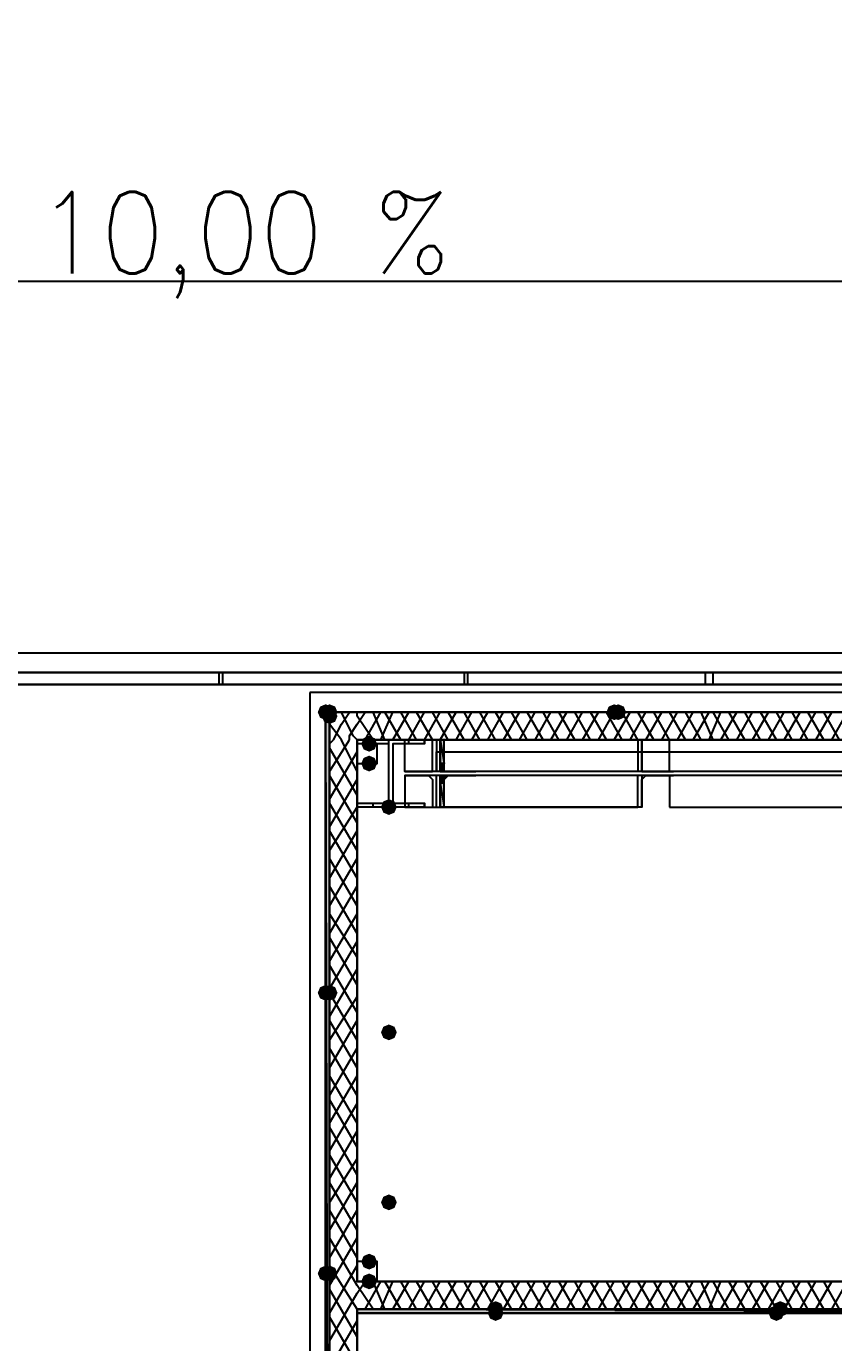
# Model space of a CAD drawing. Header units: millimetres. Extents: x 0 to 420, y 0 to 297.
# Drawn here: x 101.27 to 109.92, y 214.31 to 228.41 of the extents above; entities that cross this region are included whole.
import ezdxf

# ---------------------------------------------------------------- set-up
doc = ezdxf.new("R2010")
doc.units = ezdxf.units.MM
doc.layers.get('0').update_dxf_attribs({"linetype": 'CONTINUOUS'})
doc.styles.get("Standard").update_dxf_attribs({"font": 'STANDARD'})

msp = doc.modelspace()

# ---------------------------------------------------------------- hatches: boundary and pattern name
at = {"true_color": 0x0000fe}
for points in [[(104.563333, 221.064667), (104.538463, 221.004871), (104.478667, 220.98), (104.418871, 221.004871), (104.394, 221.064667), (104.418871, 221.124462), (104.478667, 221.149333), (104.538462, 221.124463)], [(104.563333, 221.064667), (104.538463, 221.004871), (104.478667, 220.98), (104.418871, 221.004871), (104.394, 221.064667), (104.418871, 221.124462), (104.478667, 221.149333), (104.538462, 221.124463)], [(104.563333, 221.064667), (104.538463, 221.004871), (104.478667, 220.98), (104.418871, 221.004871), (104.394, 221.064667), (104.418871, 221.124462), (104.478667, 221.149333), (104.538462, 221.124463)], [(104.563333, 221.064667), (104.538463, 221.004871), (104.478667, 220.98), (104.418871, 221.004871), (104.394, 221.064667), (104.418871, 221.124462), (104.478667, 221.149333), (104.538462, 221.124463)], [(104.605667, 221.064667), (104.580796, 221.004871), (104.521, 220.98), (104.461204, 221.004871), (104.436333, 221.064667), (104.461204, 221.124462), (104.521, 221.149333), (104.580796, 221.124463)], [(104.605667, 221.064667), (104.580796, 221.004871), (104.521, 220.98), (104.461204, 221.004871), (104.436333, 221.064667), (104.461204, 221.124462), (104.521, 221.149333), (104.580796, 221.124463)], [(104.605667, 221.064667), (104.580796, 221.004871), (104.521, 220.98), (104.461204, 221.004871), (104.436333, 221.064667), (104.461204, 221.124462), (104.521, 221.149333), (104.580796, 221.124463)], [(104.605667, 221.064667), (104.580796, 221.004871), (104.521, 220.98), (104.461204, 221.004871), (104.436333, 221.064667), (104.461204, 221.124462), (104.521, 221.149333), (104.580796, 221.124463)], [(107.653667, 221.064667), (107.628796, 221.004871), (107.569, 220.98), (107.509204, 221.004871), (107.484333, 221.064667), (107.509204, 221.124462), (107.569, 221.149333), (107.628796, 221.124463)], [(107.696, 221.064667), (107.671129, 221.004871), (107.611333, 220.98), (107.551537, 221.004871), (107.526667, 221.064667), (107.551537, 221.124462), (107.611333, 221.149333), (107.671129, 221.124463)], [(104.563333, 218.059), (104.538463, 217.999204), (104.478667, 217.974333), (104.418871, 217.999204), (104.394, 218.059), (104.418871, 218.118796), (104.478667, 218.143667), (104.538462, 218.118796)], [(104.605667, 218.059), (104.580796, 217.999204), (104.521, 217.974333), (104.461204, 217.999204), (104.436333, 218.059), (104.461204, 218.118796), (104.521, 218.143667), (104.580796, 218.118796)], [(104.563333, 215.053333), (104.538463, 214.993538), (104.478667, 214.968667), (104.418871, 214.993538), (104.394, 215.053333), (104.418871, 215.113129), (104.478667, 215.138), (104.538462, 215.113129)], [(104.605667, 215.053333), (104.580796, 214.993538), (104.521, 214.968667), (104.461204, 214.993538), (104.436333, 215.053333), (104.461204, 215.113129), (104.521, 215.138), (104.580796, 215.113129)], [(106.383667, 214.672333), (106.358796, 214.612537), (106.299, 214.587667), (106.239204, 214.612537), (106.214333, 214.672333), (106.239204, 214.732129), (106.299, 214.757), (106.358796, 214.732129)], [(106.383667, 214.63), (106.358796, 214.570204), (106.299, 214.545333), (106.239204, 214.570204), (106.214333, 214.63), (106.239204, 214.689796), (106.299, 214.714667), (106.358796, 214.689796)], [(109.389333, 214.63), (109.364462, 214.570204), (109.304667, 214.545333), (109.244871, 214.570204), (109.22, 214.63), (109.244871, 214.689796), (109.304667, 214.714667), (109.364462, 214.689796)], [(109.431667, 214.672333), (109.406796, 214.612537), (109.347, 214.587667), (109.287204, 214.612537), (109.262333, 214.672333), (109.287204, 214.732129), (109.347, 214.757), (109.406796, 214.732129)]]:
    msp.add_hatch(color=0, dxfattribs=at).paths.add_polyline_path(points, flags=0)
at = {"true_color": 0x000007}
for points in [[(104.605667, 221.022333), (104.580796, 220.962537), (104.521, 220.937667), (104.461204, 220.962537), (104.436333, 221.022333), (104.461204, 221.082129), (104.521, 221.107), (104.580796, 221.082129)], [(105.029, 220.726), (105.004129, 220.666204), (104.944333, 220.641333), (104.884538, 220.666204), (104.859667, 220.726), (104.884537, 220.785796), (104.944333, 220.810667), (105.004129, 220.785796)], [(105.029, 220.514333), (105.004129, 220.454537), (104.944333, 220.429667), (104.884538, 220.454537), (104.859667, 220.514333), (104.884537, 220.574129), (104.944333, 220.599), (105.004129, 220.574129)], [(105.240667, 220.048667), (105.215796, 219.988871), (105.156, 219.964), (105.096204, 219.988871), (105.071333, 220.048667), (105.096204, 220.108462), (105.156, 220.133333), (105.215796, 220.108463)], [(105.240667, 217.635667), (105.215796, 217.575871), (105.156, 217.551), (105.096204, 217.575871), (105.071333, 217.635667), (105.096204, 217.695462), (105.156, 217.720333), (105.215796, 217.695463)], [(105.240667, 215.815333), (105.215796, 215.755537), (105.156, 215.730667), (105.096204, 215.755537), (105.071333, 215.815333), (105.096204, 215.875129), (105.156, 215.9), (105.215796, 215.875129)], [(105.029, 215.180333), (105.004129, 215.120537), (104.944333, 215.095667), (104.884538, 215.120537), (104.859667, 215.180333), (104.884537, 215.240129), (104.944333, 215.265), (105.004129, 215.240129)], [(105.029, 214.968667), (105.004129, 214.908871), (104.944333, 214.884), (104.884538, 214.908871), (104.859667, 214.968667), (104.884537, 215.028462), (104.944333, 215.053333), (105.004129, 215.028463)]]:
    msp.add_hatch(color=0, dxfattribs=at).paths.add_polyline_path(points, flags=0)
h = msp.add_hatch(color=0, dxfattribs=at)
h.paths.add_polyline_path([(104.478667, 221.064667), (104.521, 221.064667)], flags=0)
h.paths.add_polyline_path([(104.521, 221.064667), (104.478667, 221.064667)], flags=0)
h.paths.add_polyline_path([(104.521, 221.064667), (104.478667, 221.064667)], flags=0)
h = msp.add_hatch(color=0, dxfattribs=at)
h.paths.add_polyline_path([(104.521, 221.064667), (104.478667, 221.064667), (104.521, 203.030667)], flags=0)
h.paths.add_polyline_path([(104.478667, 221.064667), (104.521, 203.030667), (104.478667, 203.030667)], flags=0)
h = msp.add_hatch(color=0, dxfattribs=at)
h.paths.add_polyline_path([(104.521, 221.064667), (116.755333, 221.064667)], flags=0)
h.paths.add_polyline_path([(116.755333, 221.064667), (104.521, 221.064667)], flags=0)
at = {"true_color": 0x000062}
h = msp.add_hatch(color=0, dxfattribs=at)
h.paths.add_polyline_path([(105.706333, 220.768333), (105.748667, 220.768333)], flags=0)
h.paths.add_polyline_path([(105.748667, 220.768333), (105.706333, 220.768333)], flags=0)
h = msp.add_hatch(color=0, dxfattribs=at)
h.paths.add_polyline_path([(105.748667, 220.768333), (105.706333, 220.768333), (105.748667, 220.514333)], flags=0)
h.paths.add_polyline_path([(105.706333, 220.768333), (105.748667, 220.514333), (105.706333, 220.514333)], flags=0)
h = msp.add_hatch(color=0, dxfattribs=at)
h.paths.add_polyline_path([(105.748667, 220.514333), (105.706333, 220.514333), (105.748667, 220.472)], flags=0)
h.paths.add_polyline_path([(105.706333, 220.514333), (105.748667, 220.472), (105.706333, 220.472)], flags=0)
h.paths.add_polyline_path([(105.748667, 220.472), (105.706333, 220.472)], flags=0)
h.paths.add_polyline_path([(105.706333, 220.472), (105.748667, 220.472)], flags=0)
h = msp.add_hatch(color=0, dxfattribs=at)
h.paths.add_polyline_path([(105.748667, 220.472), (105.706333, 220.472), (105.748667, 220.429667)], flags=0)
h.paths.add_polyline_path([(105.706333, 220.472), (105.748667, 220.429667), (105.706333, 220.429667)], flags=0)
h.paths.add_polyline_path([(105.748667, 220.429667), (105.706333, 220.429667)], flags=0)
h.paths.add_polyline_path([(105.706333, 220.429667), (105.748667, 220.429667)], flags=0)
h = msp.add_hatch(color=0, dxfattribs=at)
h.paths.add_polyline_path([(105.791, 220.429667), (105.706333, 220.429667)], flags=0)
h.paths.add_polyline_path([(105.791, 220.429667), (105.706333, 220.429667), (105.748667, 220.429667)], flags=0)
h = msp.add_hatch(color=0, dxfattribs=at)
h.paths.add_polyline_path([(106.002667, 220.429667), (105.706333, 220.429667)], flags=0)
h.paths.add_polyline_path([(106.002667, 220.429667), (105.706333, 220.429667), (105.791, 220.429667)], flags=0)
h = msp.add_hatch(color=0, dxfattribs=at)
h.paths.add_polyline_path([(105.706333, 220.429667), (106.045, 220.429667)], flags=0)
h.paths.add_polyline_path([(106.045, 220.429667), (105.706333, 220.429667)], flags=0)
h = msp.add_hatch(color=0, dxfattribs=at)
h.paths.add_polyline_path([(106.087333, 220.429667), (105.706333, 220.429667)], flags=0)
h.paths.add_polyline_path([(105.706333, 220.429667), (106.087333, 220.429667)], flags=0)
h.paths.add_polyline_path([(106.087333, 220.429667), (105.706333, 220.429667)], flags=0)
h.paths.add_polyline_path([(106.087333, 220.429667), (105.706333, 220.429667)], flags=0)
h.paths.add_polyline_path([(105.706333, 220.429667), (106.087333, 220.429667)], flags=0)
h.paths.add_polyline_path([(106.087333, 220.429667), (105.706333, 220.429667)], flags=0)
h.paths.add_polyline_path([(106.087333, 220.429667), (105.706333, 220.429667)], flags=0)
h.paths.add_polyline_path([(105.706333, 220.429667), (106.087333, 220.429667)], flags=0)
h.paths.add_polyline_path([(106.087333, 220.429667), (105.706333, 220.429667)], flags=0)
h.paths.add_polyline_path([(106.087333, 220.429667), (105.706333, 220.429667), (106.045, 220.429667)], flags=0)
h = msp.add_hatch(color=0, dxfattribs=at)
h.paths.add_polyline_path([(105.706333, 220.387333), (106.087333, 220.387333)], flags=0)
h.paths.add_polyline_path([(106.087333, 220.387333), (105.706333, 220.387333)], flags=0)
h.paths.add_polyline_path([(106.087333, 220.387333), (105.706333, 220.387333)], flags=0)
h.paths.add_polyline_path([(105.706333, 220.387333), (106.087333, 220.387333)], flags=0)
h.paths.add_polyline_path([(106.087333, 220.387333), (105.706333, 220.387333)], flags=0)
h.paths.add_polyline_path([(106.087333, 220.387333), (105.706333, 220.387333)], flags=0)
h.paths.add_polyline_path([(105.706333, 220.387333), (106.087333, 220.387333)], flags=0)
h.paths.add_polyline_path([(106.087333, 220.387333), (105.706333, 220.387333)], flags=0)
h = msp.add_hatch(color=0, dxfattribs=at)
h.paths.add_polyline_path([(106.045, 220.387333), (105.706333, 220.387333)], flags=0)
h.paths.add_polyline_path([(105.706333, 220.387333), (106.045, 220.387333)], flags=0)
h.paths.add_polyline_path([(106.045, 220.387333), (105.706333, 220.387333)], flags=0)
h.paths.add_polyline_path([(106.045, 220.387333), (105.706333, 220.387333), (106.087333, 220.387333)], flags=0)
h = msp.add_hatch(color=0, dxfattribs=at)
h.paths.add_polyline_path([(105.791, 220.387333), (105.706333, 220.387333)], flags=0)
h.paths.add_polyline_path([(105.791, 220.387333), (105.706333, 220.387333), (106.002667, 220.387333)], flags=0)
h = msp.add_hatch(color=0, dxfattribs=at)
h.paths.add_polyline_path([(105.791, 220.387333), (105.706333, 220.387333), (105.748667, 220.345)], flags=0)
h.paths.add_polyline_path([(105.706333, 220.387333), (105.748667, 220.345), (105.706333, 220.345)], flags=0)
h.paths.add_polyline_path([(105.748667, 220.345), (105.706333, 220.345)], flags=0)
h.paths.add_polyline_path([(105.706333, 220.345), (105.748667, 220.345)], flags=0)
h.paths.add_polyline_path([(105.748667, 220.345), (105.706333, 220.345)], flags=0)
h.paths.add_polyline_path([(105.748667, 220.345), (105.706333, 220.345)], flags=0)
h.paths.add_polyline_path([(105.706333, 220.345), (105.748667, 220.345)], flags=0)
h.paths.add_polyline_path([(105.748667, 220.345), (105.706333, 220.345)], flags=0)
h = msp.add_hatch(color=0, dxfattribs=at)
h.paths.add_polyline_path([(105.748667, 220.345), (105.706333, 220.345), (105.748667, 220.302667)], flags=0)
h.paths.add_polyline_path([(105.706333, 220.345), (105.748667, 220.302667), (105.706333, 220.302667)], flags=0)
for points in [[(106.045, 220.429667), (106.002667, 220.429667)], [(105.706333, 220.048667), (105.748667, 220.048667)]]:
    msp.add_hatch(color=0, dxfattribs=at).paths.add_polyline_path(points, flags=0)
h = msp.add_hatch(color=0, dxfattribs=at)
h.paths.add_polyline_path([(106.002667, 220.429667), (106.045, 220.429667)], flags=0)
h.paths.add_polyline_path([(106.045, 220.429667), (106.002667, 220.429667)], flags=0)
h = msp.add_hatch(color=0, dxfattribs=at)
h.paths.add_polyline_path([(106.002667, 220.387333), (106.045, 220.387333)], flags=0)
h.paths.add_polyline_path([(106.045, 220.387333), (106.002667, 220.387333)], flags=0)
h.paths.add_polyline_path([(106.045, 220.387333), (106.002667, 220.387333)], flags=0)
h = msp.add_hatch(color=0, dxfattribs=at)
h.paths.add_polyline_path([(105.748667, 220.302667), (105.706333, 220.302667), (105.748667, 220.048667)], flags=0)
h.paths.add_polyline_path([(105.706333, 220.302667), (105.748667, 220.048667), (105.706333, 220.048667)], flags=0)
at = {"true_color": 0x000007}
h = msp.add_hatch(color=0, dxfattribs=at)
h.paths.add_polyline_path([(121.369667, 214.672333), (104.817333, 214.672333), (121.369667, 214.63)], flags=0)
h.paths.add_polyline_path([(104.817333, 214.672333), (121.369667, 214.63), (104.817333, 214.63)], flags=0)

# ---------------------------------------------------------------- linework, layer by layer
at = {"color": 0, "true_color": 0x000007}
for points in [[(90.297, 221.488), (116.416667, 221.488), (116.416667, 229.912333), (90.297, 229.912333)], [(90.297, 225.679), (116.416667, 225.679), (112.395, 221.488)], [(107.696, 221.488), (107.611333, 221.488), (107.484333, 221.488)], [(104.521, 221.064667), (104.478667, 221.064667)], [(104.478667, 203.030667), (104.478667, 221.064667), (104.521, 203.030667), (104.521, 221.064667)], [(104.521, 221.064667), (116.755333, 221.064667), (104.521, 221.064667), (116.755333, 221.064667)], [(104.521, 221.022333), (104.563333, 221.064667)], [(104.521, 221.064667), (104.817333, 221.064667)], [(104.521, 221.064667), (104.521, 165.777333)], [(104.648, 220.937667), (104.732667, 221.064667)], [(104.775, 220.810667), (104.648, 221.064667)], [(104.817333, 221.022333), (104.817333, 221.064667)], [(104.817333, 220.937667), (104.902, 221.064667)], [(117.348, 221.064667), (104.817333, 221.064667)], [(104.902, 220.768333), (105.071333, 221.064667)], [(105.113667, 220.768333), (104.986667, 221.064667)], [(105.071333, 220.768333), (105.198333, 221.064667)], [(105.283, 220.768333), (105.113667, 221.064667)], [(105.198333, 220.768333), (105.367667, 221.064667)], [(105.452333, 220.768333), (105.283, 221.064667)], [(105.367667, 220.768333), (105.537, 221.064667)], [(105.621667, 220.768333), (105.452333, 221.064667)], [(105.537, 220.768333), (105.706333, 221.064667)], [(105.791, 220.768333), (105.621667, 221.064667)], [(105.706333, 220.768333), (105.875667, 221.064667)], [(105.960333, 220.768333), (105.791, 221.064667)], [(105.875667, 220.768333), (106.045, 221.064667)], [(106.129667, 220.768333), (105.960333, 221.064667)], [(106.045, 220.768333), (106.214333, 221.064667)], [(106.299, 220.768333), (106.129667, 221.064667)], [(106.214333, 220.768333), (106.383667, 221.064667)], [(106.468333, 220.768333), (106.299, 221.064667)], [(106.383667, 220.768333), (106.553, 221.064667)], [(106.637667, 220.768333), (106.468333, 221.064667)], [(106.553, 220.768333), (106.722333, 221.064667)], [(106.807, 220.768333), (106.637667, 221.064667)], [(106.722333, 220.768333), (106.891667, 221.064667)], [(106.976333, 220.768333), (106.807, 221.064667)], [(106.891667, 220.768333), (107.061, 221.064667)], [(107.145667, 220.768333), (106.976333, 221.064667)], [(107.061, 220.768333), (107.230333, 221.064667)], [(107.315, 220.768333), (107.145667, 221.064667)], [(107.230333, 220.768333), (107.399667, 221.064667)], [(107.484333, 220.768333), (107.315, 221.064667)], [(107.399667, 220.768333), (107.569, 221.064667)], [(107.653667, 220.768333), (107.484333, 221.064667)], [(107.569, 220.768333), (107.738333, 221.064667)], [(107.823, 220.768333), (107.653667, 221.064667)], [(107.738333, 220.768333), (107.907667, 221.064667)], [(107.992333, 220.768333), (107.823, 221.064667)], [(107.907667, 220.768333), (108.077, 221.064667)], [(108.161667, 220.768333), (107.992333, 221.064667)], [(108.077, 220.768333), (108.246333, 221.064667)], [(108.331, 220.768333), (108.161667, 221.064667)], [(108.246333, 220.768333), (108.415667, 221.064667)], [(108.500333, 220.768333), (108.331, 221.064667)], [(108.415667, 220.768333), (108.585, 221.064667)], [(108.627333, 220.768333), (108.500333, 221.064667)], [(108.585, 220.768333), (108.712, 221.064667)], [(108.796667, 220.768333), (108.627333, 221.064667)], [(108.712, 220.768333), (108.881333, 221.064667)], [(108.966, 220.768333), (108.796667, 221.064667)], [(108.881333, 220.768333), (109.050667, 221.064667)], [(109.135333, 220.768333), (108.966, 221.064667)], [(109.050667, 220.768333), (109.22, 221.064667)], [(109.304667, 220.768333), (109.135333, 221.064667)], [(109.22, 220.768333), (109.389333, 221.064667)], [(109.474, 220.768333), (109.304667, 221.064667)], [(109.389333, 220.768333), (109.558667, 221.064667)], [(109.643333, 220.768333), (109.474, 221.064667)], [(109.558667, 220.768333), (109.728, 221.064667)], [(109.812667, 220.768333), (109.643333, 221.064667)], [(109.728, 220.768333), (109.897333, 221.064667)], [(109.982, 220.768333), (109.812667, 221.064667)], [(109.897333, 220.768333), (110.066667, 221.064667)], [(104.648, 220.768333), (104.521, 220.937667)], [(104.563333, 220.768333), (104.648, 220.937667)], [(104.732667, 220.810667), (104.817333, 220.937667)], [(104.986667, 220.768333), (104.817333, 221.022333)], [(104.521, 220.726), (104.563333, 220.768333)], [(104.521, 220.429667), (104.732667, 220.768333)], [(104.817333, 220.429667), (104.648, 220.768333)], [(104.732667, 220.768333), (104.732667, 220.810667)], [(104.817333, 220.768333), (104.775, 220.810667)], [(104.817333, 220.726), (104.817333, 220.768333)], [(104.817333, 220.726), (104.817333, 220.768333)], [(104.817333, 214.968667), (104.817333, 220.768333)], [(104.817333, 220.768333), (117.348, 220.768333)], [(104.986667, 220.726), (104.986667, 220.768333)], [(105.156, 220.048667), (105.156, 220.768333)], [(105.664, 220.768333), (107.823, 220.768333), (107.823, 220.429667), (105.664, 220.429667), (105.325333, 220.429667), (105.367667, 220.429667), (105.579333, 220.429667), (105.621667, 220.429667), (105.621667, 220.472), (105.621667, 220.768333), (105.664, 220.768333), (105.664, 220.429667)], [(105.706333, 220.429667), (105.325333, 220.429667), (105.325333, 220.768333), (105.706333, 220.768333)], [(105.367667, 220.726), (105.367667, 220.768333)], [(105.537, 220.726), (105.537, 220.768333)], [(107.865333, 220.429667), (107.865333, 220.768333), (107.865333, 220.472), (107.865333, 220.429667), (105.706333, 220.429667)], [(107.865333, 220.768333), (105.706333, 220.768333)], [(104.817333, 220.175667), (104.521, 220.683667)], [(104.521, 220.133333), (104.817333, 220.641333)], [(105.664, 220.641333), (105.664, 220.429667), (105.664, 220.472), (105.664, 220.641333), (116.289667, 220.641333), (116.289667, 220.429667), (105.664, 220.429667)], [(104.817333, 219.879333), (104.521, 220.387333)], [(104.521, 219.837), (104.817333, 220.345)], [(105.664, 220.048667), (107.823, 220.048667), (107.823, 220.387333), (105.664, 220.387333), (105.325333, 220.387333), (105.367667, 220.387333), (105.579333, 220.387333), (105.621667, 220.345), (105.621667, 220.048667), (105.664, 220.048667), (105.664, 220.387333)], [(105.706333, 220.387333), (105.325333, 220.387333), (105.325333, 220.048667), (105.706333, 220.048667)], [(107.865333, 220.387333), (105.706333, 220.387333)], [(106.045, 220.429667), (105.791, 220.429667)], [(106.045, 220.387333), (105.791, 220.387333)], [(107.907667, 220.429667), (108.204, 220.429667), (107.865333, 220.429667), (107.907667, 220.429667), (108.204, 220.429667)], [(107.865333, 220.387333), (107.865333, 220.048667), (107.865333, 220.345)], [(107.865333, 220.345), (107.907667, 220.387333), (108.204, 220.387333), (107.865333, 220.387333)], [(108.204, 220.387333), (107.907667, 220.387333)], [(104.817333, 219.583), (104.521, 220.091)], [(104.817333, 220.048667), (104.817333, 220.091)], [(104.986667, 220.048667), (104.986667, 220.091)], [(105.367667, 220.048667), (105.367667, 220.091)], [(105.537, 220.048667), (105.537, 220.091)], [(104.521, 219.583), (104.817333, 220.048667)], [(107.865333, 220.048667), (105.706333, 220.048667)], [(104.521, 219.286667), (104.817333, 219.794667)], [(104.817333, 219.286667), (104.521, 219.794667)], [(104.521, 218.990333), (104.817333, 219.498333)], [(104.817333, 218.990333), (104.521, 219.498333)], [(104.521, 218.694), (104.817333, 219.202)], [(104.817333, 218.694), (104.521, 219.202)], [(104.521, 218.397667), (104.817333, 218.905667)], [(104.817333, 218.44), (104.521, 218.905667)], [(104.817333, 218.143667), (104.521, 218.651667)], [(104.521, 218.101333), (104.817333, 218.609333)], [(104.817333, 217.847333), (104.521, 218.355333)], [(104.521, 217.805), (104.817333, 218.313)], [(104.817333, 217.551), (104.521, 218.059)], [(104.521, 217.551), (104.817333, 218.016667)], [(104.521, 217.254667), (104.817333, 217.762667)], [(104.817333, 217.254667), (104.521, 217.762667)], [(104.521, 216.958333), (104.817333, 217.466333)], [(104.817333, 216.958333), (104.521, 217.466333)], [(104.521, 216.662), (104.817333, 217.17)], [(104.817333, 216.662), (104.521, 217.17)], [(104.817333, 216.408), (104.521, 216.916)], [(104.521, 216.365667), (104.817333, 216.873667)], [(104.817333, 216.111667), (104.521, 216.619667)], [(104.521, 216.069333), (104.817333, 216.577333)], [(104.817333, 215.815333), (104.521, 216.323333)], [(104.521, 215.815333), (104.817333, 216.281)], [(104.521, 215.519), (104.817333, 216.027)], [(104.817333, 215.519), (104.521, 216.027)], [(104.521, 215.222667), (104.817333, 215.730667)], [(104.817333, 215.222667), (104.521, 215.730667)], [(104.521, 214.926333), (104.817333, 215.434333)], [(104.817333, 214.926333), (104.521, 215.434333)], [(104.521, 214.63), (104.817333, 215.138)], [(104.817333, 214.672333), (104.521, 215.138)], [(104.817333, 214.376), (104.521, 214.884)], [(104.521, 214.333667), (104.817333, 214.841667)], [(104.817333, 214.841667), (104.902, 214.968667)], [(121.369667, 214.968667), (104.817333, 214.968667)], [(104.986667, 214.672333), (104.817333, 214.926333)], [(104.902, 214.672333), (105.071333, 214.968667)], [(105.113667, 214.672333), (104.986667, 214.968667)], [(105.071333, 214.672333), (105.198333, 214.968667)], [(105.283, 214.672333), (105.113667, 214.968667)], [(105.198333, 214.672333), (105.367667, 214.968667)], [(105.452333, 214.672333), (105.283, 214.968667)], [(105.367667, 214.672333), (105.537, 214.968667)], [(105.621667, 214.672333), (105.452333, 214.968667)], [(105.537, 214.672333), (105.706333, 214.968667)], [(105.791, 214.672333), (105.621667, 214.968667)], [(105.706333, 214.672333), (105.875667, 214.968667)], [(105.960333, 214.672333), (105.791, 214.968667)], [(105.875667, 214.672333), (106.045, 214.968667)], [(106.129667, 214.672333), (105.960333, 214.968667)], [(106.045, 214.672333), (106.214333, 214.968667)], [(106.299, 214.672333), (106.129667, 214.968667)], [(106.214333, 214.672333), (106.383667, 214.968667)], [(106.468333, 214.672333), (106.299, 214.968667)], [(106.383667, 214.672333), (106.553, 214.968667)], [(106.637667, 214.672333), (106.468333, 214.968667)], [(106.553, 214.672333), (106.722333, 214.968667)], [(106.807, 214.672333), (106.637667, 214.968667)], [(106.722333, 214.672333), (106.891667, 214.968667)], [(106.976333, 214.672333), (106.807, 214.968667)], [(106.891667, 214.672333), (107.061, 214.968667)], [(107.145667, 214.672333), (106.976333, 214.968667)], [(107.061, 214.672333), (107.230333, 214.968667)], [(107.315, 214.672333), (107.145667, 214.968667)], [(107.230333, 214.672333), (107.399667, 214.968667)], [(107.484333, 214.672333), (107.315, 214.968667)], [(107.399667, 214.672333), (107.569, 214.968667)], [(107.653667, 214.672333), (107.484333, 214.968667)], [(107.569, 214.672333), (107.738333, 214.968667)], [(107.823, 214.672333), (107.653667, 214.968667)], [(107.738333, 214.672333), (107.907667, 214.968667)], [(107.992333, 214.672333), (107.823, 214.968667)], [(107.907667, 214.672333), (108.077, 214.968667)], [(108.161667, 214.672333), (107.992333, 214.968667)], [(108.077, 214.672333), (108.246333, 214.968667)], [(108.331, 214.672333), (108.161667, 214.968667)], [(108.246333, 214.672333), (108.415667, 214.968667)], [(108.500333, 214.672333), (108.331, 214.968667)], [(108.415667, 214.672333), (108.585, 214.968667)], [(108.627333, 214.672333), (108.500333, 214.968667)], [(108.585, 214.672333), (108.712, 214.968667)], [(108.796667, 214.672333), (108.627333, 214.968667)], [(108.712, 214.672333), (108.881333, 214.968667)], [(108.966, 214.672333), (108.796667, 214.968667)], [(108.881333, 214.672333), (109.050667, 214.968667)], [(109.135333, 214.672333), (108.966, 214.968667)], [(109.050667, 214.672333), (109.22, 214.968667)], [(109.304667, 214.672333), (109.135333, 214.968667)], [(109.22, 214.672333), (109.389333, 214.968667)], [(109.474, 214.672333), (109.304667, 214.968667)], [(109.389333, 214.672333), (109.558667, 214.968667)], [(109.643333, 214.672333), (109.474, 214.968667)], [(109.558667, 214.672333), (109.728, 214.968667)], [(109.812667, 214.672333), (109.643333, 214.968667)], [(109.728, 214.672333), (109.897333, 214.968667)], [(109.982, 214.672333), (109.812667, 214.968667)], [(109.897333, 214.672333), (110.066667, 214.968667)], [(104.817333, 214.079667), (104.521, 214.587667)], [(121.369667, 214.63), (104.817333, 214.63), (121.369667, 214.672333), (104.817333, 214.672333)], [(104.817333, 214.672333), (121.369667, 214.672333)], [(104.817333, 186.266667), (104.817333, 214.672333)], [(104.521, 214.037333), (104.817333, 214.545333)]]:
    msp.add_lwpolyline(points, dxfattribs=at)
for points in [[(116.416667, 221.615), (116.416667, 221.488), (90.297, 221.488), (90.297, 221.699667), (116.416667, 221.699667)], [(116.416667, 221.361), (90.297, 221.361), (90.297, 221.488), (116.416667, 221.488), (116.416667, 221.361), (90.297, 221.361), (90.297, 221.488), (116.416667, 221.488), (116.416667, 221.361), (90.297, 221.361), (90.297, 221.488), (116.416667, 221.488), (116.416667, 221.361), (90.297, 221.361), (90.297, 221.488), (116.416667, 221.488), (116.416667, 221.361), (116.416667, 221.488), (90.297, 221.488), (90.297, 221.361)], [(103.378, 221.361), (103.378, 221.488), (103.335667, 221.488), (103.335667, 221.361)], [(106.002667, 221.361), (106.002667, 221.488), (105.960333, 221.488), (105.960333, 221.361)], [(108.627333, 221.361), (108.627333, 221.488), (108.542667, 221.488), (108.542667, 221.361)], [(104.309333, 103.589667), (390.101667, 103.589667), (390.101667, 221.276333), (104.309333, 221.276333)], [(104.478667, 221.064667), (104.521, 221.064667)], [(104.521, 221.064667), (104.478667, 221.064667)], [(104.521, 221.064667), (104.478667, 221.064667)], [(104.521, 221.064667), (104.478667, 221.064667), (104.521, 203.030667)], [(104.478667, 221.064667), (104.521, 203.030667), (104.478667, 203.030667)], [(104.521, 203.030667), (104.478667, 203.030667), (104.478667, 221.064667), (104.521, 221.064667)], [(104.521, 203.030667), (104.478667, 203.030667), (104.478667, 221.064667), (104.521, 221.064667)], [(104.521, 221.064667), (116.755333, 221.064667)], [(116.755333, 221.064667), (104.521, 221.064667)], [(104.521, 221.064667), (116.755333, 221.064667)], [(104.521, 221.064667), (116.755333, 221.064667)], [(105.537, 220.048667), (104.817333, 220.048667), (104.817333, 220.091), (105.156, 220.091), (105.156, 220.726), (104.817333, 220.726), (104.817333, 220.768333), (105.537, 220.768333), (105.537, 220.726), (105.198333, 220.726), (105.198333, 220.091), (105.537, 220.091)], [(104.817333, 214.672333), (104.817333, 186.266667), (134.027333, 186.266667), (134.027333, 220.768333), (121.623667, 220.768333), (121.623667, 214.672333)], [(108.161667, 220.768333), (110.574667, 220.768333), (110.574667, 220.429667), (108.161667, 220.429667)], [(105.029, 220.726), (104.817333, 220.726), (104.817333, 220.514333), (105.029, 220.514333), (105.029, 220.726), (104.817333, 220.726), (104.817333, 220.514333), (105.029, 220.514333)], [(108.161667, 220.048667), (110.574667, 220.048667), (110.574667, 220.387333), (108.161667, 220.387333)], [(105.029, 215.180333), (104.817333, 215.180333), (104.817333, 214.968667), (105.029, 214.968667), (105.029, 215.180333), (104.817333, 215.180333), (104.817333, 214.968667), (105.029, 214.968667)], [(121.369667, 214.672333), (104.817333, 214.672333), (121.369667, 214.63)], [(104.817333, 214.672333), (121.369667, 214.63), (104.817333, 214.63)], [(104.817333, 214.63), (121.369667, 214.63), (121.369667, 214.672333), (104.817333, 214.672333)], [(104.817333, 214.63), (121.369667, 214.63), (121.369667, 214.672333), (104.817333, 214.672333)]]:
    msp.add_lwpolyline(points, close=True, dxfattribs=at)
at = {"color": 0, "true_color": 0x000008}
msp.add_lwpolyline([(104.817333, 214.968667), (121.369667, 214.968667), (121.369667, 220.768333), (104.817333, 220.768333)], close=True, dxfattribs=at)
at = {"color": 0, "true_color": 0x000062}
for points in [[(105.706333, 220.768333), (105.748667, 220.768333)], [(105.748667, 220.768333), (105.706333, 220.768333)], [(105.748667, 220.768333), (105.706333, 220.768333), (105.748667, 220.514333)], [(105.706333, 220.768333), (105.748667, 220.514333), (105.706333, 220.514333)], [(105.748667, 220.514333), (105.706333, 220.514333), (105.748667, 220.472)], [(105.706333, 220.514333), (105.748667, 220.472), (105.706333, 220.472)], [(105.748667, 220.472), (105.706333, 220.472)], [(105.706333, 220.472), (105.748667, 220.472)], [(105.748667, 220.472), (105.706333, 220.472), (105.748667, 220.429667)], [(105.706333, 220.472), (105.748667, 220.429667), (105.706333, 220.429667)], [(105.748667, 220.429667), (105.706333, 220.429667)], [(105.706333, 220.429667), (105.748667, 220.429667)], [(105.791, 220.429667), (105.706333, 220.429667)], [(105.791, 220.429667), (105.706333, 220.429667), (105.748667, 220.429667)], [(106.002667, 220.429667), (105.706333, 220.429667)], [(106.002667, 220.429667), (105.706333, 220.429667), (105.791, 220.429667)], [(105.706333, 220.429667), (106.045, 220.429667)], [(106.045, 220.429667), (105.706333, 220.429667)], [(106.087333, 220.429667), (105.706333, 220.429667)], [(105.706333, 220.429667), (106.087333, 220.429667)], [(106.087333, 220.429667), (105.706333, 220.429667)], [(106.087333, 220.429667), (105.706333, 220.429667)], [(105.706333, 220.429667), (106.087333, 220.429667)], [(106.087333, 220.429667), (105.706333, 220.429667)], [(106.087333, 220.429667), (105.706333, 220.429667)], [(105.706333, 220.429667), (106.087333, 220.429667)], [(106.087333, 220.429667), (105.706333, 220.429667)], [(106.087333, 220.429667), (105.706333, 220.429667), (106.045, 220.429667)], [(105.706333, 220.387333), (106.087333, 220.387333)], [(106.087333, 220.387333), (105.706333, 220.387333)], [(106.087333, 220.387333), (105.706333, 220.387333)], [(105.706333, 220.387333), (106.087333, 220.387333)], [(106.087333, 220.387333), (105.706333, 220.387333)], [(106.087333, 220.387333), (105.706333, 220.387333)], [(105.706333, 220.387333), (106.087333, 220.387333)], [(106.087333, 220.387333), (105.706333, 220.387333)], [(106.045, 220.387333), (105.706333, 220.387333)], [(105.706333, 220.387333), (106.045, 220.387333)], [(106.045, 220.387333), (105.706333, 220.387333)], [(106.045, 220.387333), (105.706333, 220.387333), (106.087333, 220.387333)], [(105.791, 220.387333), (105.706333, 220.387333)], [(105.791, 220.387333), (105.706333, 220.387333), (106.002667, 220.387333)], [(105.791, 220.387333), (105.706333, 220.387333), (105.748667, 220.345)], [(105.706333, 220.387333), (105.748667, 220.345), (105.706333, 220.345)], [(105.748667, 220.345), (105.706333, 220.345)], [(105.706333, 220.345), (105.748667, 220.345)], [(105.748667, 220.345), (105.706333, 220.345)], [(105.748667, 220.345), (105.706333, 220.345)], [(105.706333, 220.345), (105.748667, 220.345)], [(105.748667, 220.345), (105.706333, 220.345)], [(105.748667, 220.345), (105.706333, 220.345), (105.748667, 220.302667)], [(105.706333, 220.345), (105.748667, 220.302667), (105.706333, 220.302667)], [(106.045, 220.429667), (106.002667, 220.429667)], [(106.002667, 220.429667), (106.045, 220.429667)], [(106.045, 220.429667), (106.002667, 220.429667)], [(106.002667, 220.387333), (106.045, 220.387333)], [(106.045, 220.387333), (106.002667, 220.387333)], [(106.045, 220.387333), (106.002667, 220.387333)], [(105.748667, 220.302667), (105.706333, 220.302667), (105.748667, 220.048667)], [(105.706333, 220.302667), (105.748667, 220.048667), (105.706333, 220.048667)], [(105.706333, 220.048667), (105.748667, 220.048667)]]:
    msp.add_lwpolyline(points, close=True, dxfattribs=at)
for points in [[(105.706333, 220.768333), (105.706333, 220.429667), (106.087333, 220.429667)], [(106.087333, 220.429667), (106.045, 220.429667), (106.002667, 220.429667), (105.791, 220.429667), (105.748667, 220.429667), (105.748667, 220.472), (105.748667, 220.514333), (105.748667, 220.768333), (105.706333, 220.768333)], [(106.087333, 220.387333), (105.706333, 220.387333), (105.706333, 220.048667)], [(105.706333, 220.048667), (105.748667, 220.048667), (105.748667, 220.302667), (105.748667, 220.345), (105.791, 220.387333), (106.002667, 220.387333), (106.045, 220.387333), (106.087333, 220.387333)]]:
    msp.add_lwpolyline(points, dxfattribs=at)

# ---------------------------------------------------------------- texts
at = {"color": 0, "true_color": 0x000007, "insert": (101.388333, 226.635698), "char_height": 0.872032, "width": 4.28749084, "attachment_point": 1}
msp.add_mtext('10,00 %', dxfattribs=at)

doc.saveas('drawing.dxf')
